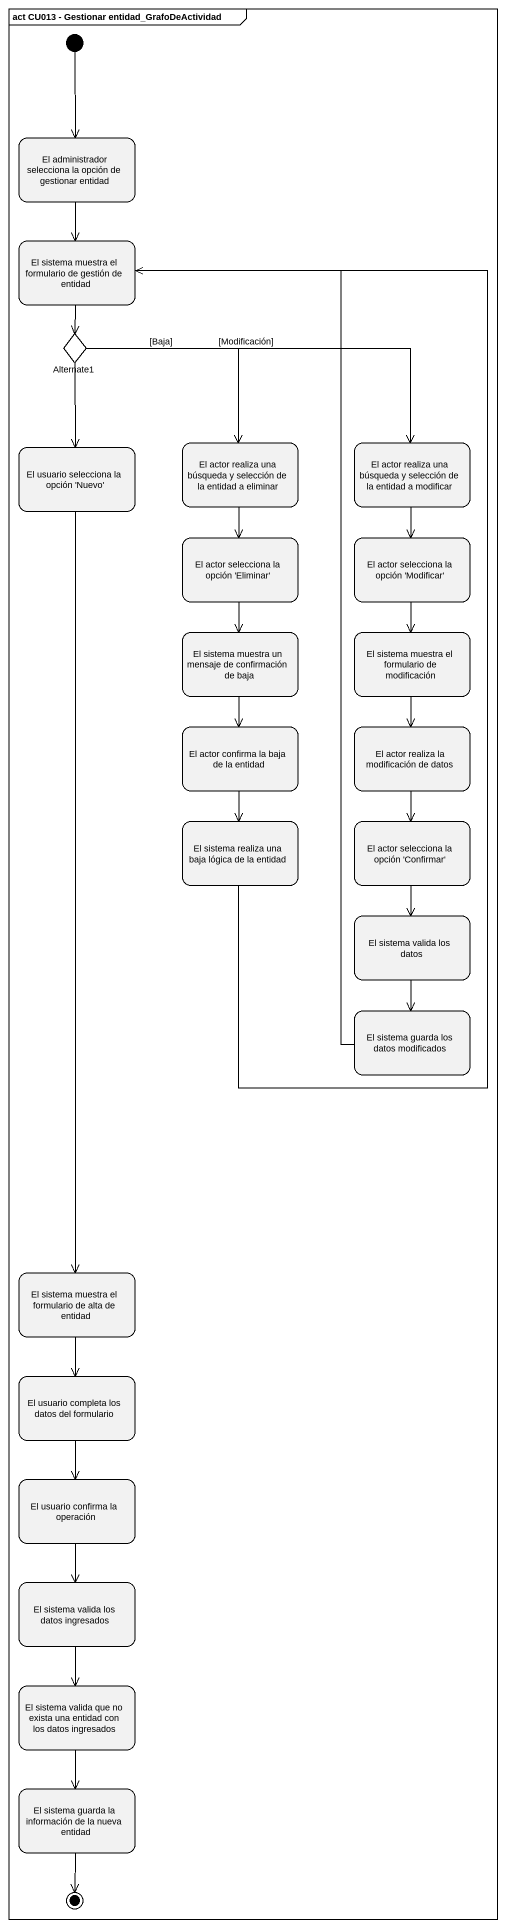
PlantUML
@startuml
mainframe act CU013 - Gestionar entidad_GrafoDeActividad
hide empty description
state "El administrador selecciona la opción de gestionar entidad" as El_administrador_selecciona
state "El sistema muestra el formulario de gestión de entidad" as El_sistema_muestra_el
state Alternate1 <<choice>>
state "El usuario selecciona la opción 'Nuevo'" as El_usuario_selecciona_la
state "El actor realiza una búsqueda y selección de la entidad a eliminar" as El_actor_realiza_una
state "El actor realiza una búsqueda y selección de la entidad a modificar" as El_actor_realiza_una_2
state "El actor selecciona la opción 'Eliminar'" as El_actor_selecciona_la
state "El actor selecciona la opción 'Modificar'" as El_actor_selecciona_la_2
state "El sistema muestra un mensaje de confirmación de baja" as El_sistema_muestra_un
state "El sistema muestra el formulario de modificación" as El_sistema_muestra_el_2
state "El actor confirma la baja de la entidad" as El_actor_confirma_la_baja
state "El actor realiza la modificación de datos" as El_actor_realiza_la
state "El sistema realiza una baja lógica de la entidad" as El_sistema_realiza_una_baja
state "El actor selecciona la opción 'Confirmar'" as El_actor_selecciona_la_3
state "El sistema valida los datos" as El_sistema_valida_los_datos
state "El sistema guarda los datos modificados" as El_sistema_guarda_los_datos
state "El sistema muestra el formulario de alta de entidad" as El_sistema_muestra_el_3
state "El usuario completa los datos del formulario" as El_usuario_completa_los
state "El usuario confirma la operación" as El_usuario_confirma_la
state "El sistema valida los datos ingresados" as El_sistema_valida_los_datos_2
state "El sistema valida que no exista una entidad con los datos ingresados" as El_sistema_valida_que_no
state "El sistema guarda la información de la nueva entidad" as El_sistema_guarda_la
[*] --> El_administrador_selecciona
El_administrador_selecciona --> El_sistema_muestra_el
El_sistema_muestra_el --> Alternate1
Alternate1 --> El_usuario_selecciona_la
Alternate1 --> El_actor_realiza_una : [Baja]
Alternate1 -right-> El_actor_realiza_una_2 : [Modificación]
El_usuario_selecciona_la --> El_sistema_muestra_el_3
El_actor_realiza_una --> El_actor_selecciona_la
El_actor_realiza_una_2 --> El_actor_selecciona_la_2
El_actor_selecciona_la --> El_sistema_muestra_un
El_actor_selecciona_la_2 --> El_sistema_muestra_el_2
El_sistema_muestra_un --> El_actor_confirma_la_baja
El_sistema_muestra_el_2 --> El_actor_realiza_la
El_actor_confirma_la_baja --> El_sistema_realiza_una_baja
El_actor_realiza_la --> El_actor_selecciona_la_3
El_sistema_realiza_una_baja -up-> El_sistema_muestra_el
El_actor_selecciona_la_3 --> El_sistema_valida_los_datos
El_sistema_valida_los_datos --> El_sistema_guarda_los_datos
El_sistema_guarda_los_datos -up-> El_sistema_muestra_el
El_sistema_muestra_el_3 --> El_usuario_completa_los
El_usuario_completa_los --> El_usuario_confirma_la
El_usuario_confirma_la --> El_sistema_valida_los_datos_2
El_sistema_valida_los_datos_2 --> El_sistema_valida_que_no
El_sistema_valida_que_no --> El_sistema_guarda_la
El_sistema_guarda_la --> [*]
@enduml
